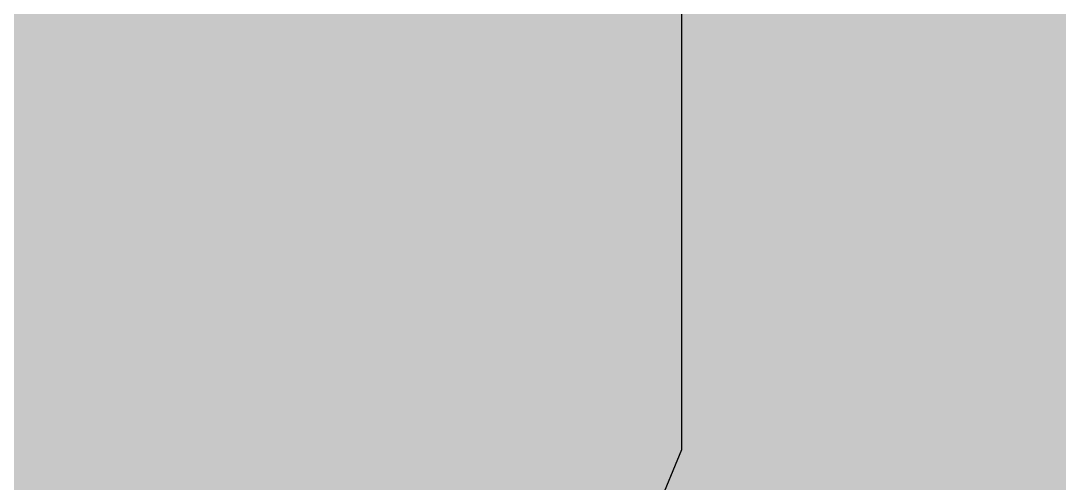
# Model space of a CAD drawing. Header units: inches. Extents: x -2 to 343, y -53 to 63.
# Drawn here: x 30.997 to 32.789, y -44.864 to -44.066 of the extents above; entities that cross this region are included whole.
import ezdxf

# ---------------------------------------------------------------- set-up
doc = ezdxf.new("R2010")
doc.units = ezdxf.units.IN
for name, color, linetype in [('Board Outline', 216, 'Continuous'), ('Bottom Layer', 5, 'Continuous'), ('Bottom Paste', 16, 'Continuous'), ('Bottom Solder', 6, 'Continuous'), ('Top Layer', 1, 'Continuous')]:
    doc.layers.add(name, color=color, linetype=linetype)

# ---------------------------------------------------------------- blocks, each defined once
blk = doc.blocks.new('F____0805_B_119')
at = {"layer": 'Bottom Layer'}
blk.add_hatch(color=5, dxfattribs=at).paths.add_polyline_path([(-0.6, -0.85), (-1.6, -0.85), (-1.6, 0.85), (-0.6, 0.85)])
at = {"layer": 'Bottom Paste'}
blk.add_hatch(color=16, dxfattribs=at).paths.add_polyline_path([(-0.6, -0.85), (-1.6, -0.85), (-1.6, 0.85), (-0.6, 0.85)])
at = {"layer": 'Bottom Solder'}
blk.add_hatch(color=6, dxfattribs=at).paths.add_polyline_path([(-0.4984, -0.9516), (-1.7016, -0.9516), (-1.7016, 0.9516), (-0.4984, 0.9516)])

msp = doc.modelspace()

# ---------------------------------------------------------------- hatches: boundary and pattern name
at = {"layer": 'Bottom Layer'}
msp.add_hatch(color=5, dxfattribs=at).paths.add_polyline_path([(34.3916, -45.339), (30.6324, -45.339), (30.3479, -45.6235), (30.3479, -47.814), (30.2759, -47.8438), (30.1459, -47.9739), (30.0755, -48.1438), (30.0755, -48.3278), (30.1459, -48.4977), (30.2759, -48.6278), (30.2839, -48.6679), (29.9038, -49.0481), (25.5273, -49.0481), (25.0634, -48.5842), (25.1499, -48.4977), (25.2203, -48.3278), (25.2203, -48.1438), (25.1499, -47.9739), (25.0198, -47.8438), (24.9479, -47.814), (24.9479, -45.9658), (24.3211, -45.339), (21.463, -45.339), (21.463, -43.1035), (25.781, -43.1035), (25.781, -44.4253), (25.781, -44.4253), (25.8075, -44.4363), (25.8075, -45.9939), (25.6964, -46.1049), (25.6347, -46.1973), (25.613, -46.3064), (25.5955, -46.4134), (25.5955, -46.4134), (25.5955, -47.9182), (26.7003, -47.9182), (26.7003, -47.9182), (27.0955, -47.9182), (27.0955, -47.9182), (27.7003, -47.9182), (27.7003, -47.9182), (28.0955, -47.9182), (28.0955, -47.9182), (28.5955, -47.9182), (28.5955, -47.9182), (29.2003, -47.9182), (29.2003, -47.9182), (29.7003, -47.9182), (29.7003, -46.4134), (29.3512, -46.4134), (29.1827, -46.3698), (29.1611, -46.2608), (29.0993, -46.1683), (29.0993, -46.1683), (29.0068, -46.0758), (29.0068, -45.339), (29.0068, -44.3989), (29.1338, -44.3989), (29.1338, -43.1035), (34.3916, -43.1035)])
at = {"layer": 'Top Layer'}
msp.add_hatch(color=1, dxfattribs=at).paths.add_polyline_path([(21.4735, -44.8056), (31.9729, -44.8056), (31.9729, -43.1088), (21.4735, -43.1088)])

# ---------------------------------------------------------------- linework, layer by layer
at = {"layer": 'Board Outline', "const_width": 0.254}
msp.add_lwpolyline([(49.772, 6.3476, -0.6504), (32.1175, -53.0547)], format="xyb", dxfattribs=at)
at = {"layer": 'Top Layer'}
for p, q in [((32.1378, -44.8056), (32.1378, -43.1088)), ((32.0895, -44.9222), (32.1378, -44.8056))]:
    msp.add_line(p, q, dxfattribs=at)

# ---------------------------------------------------------------- block references
at = {"rotation": 90}
msp.add_blockref('F____0805_B_119', (32.7152, -42.9436), dxfattribs=at)

doc.saveas('drawing.dxf')
